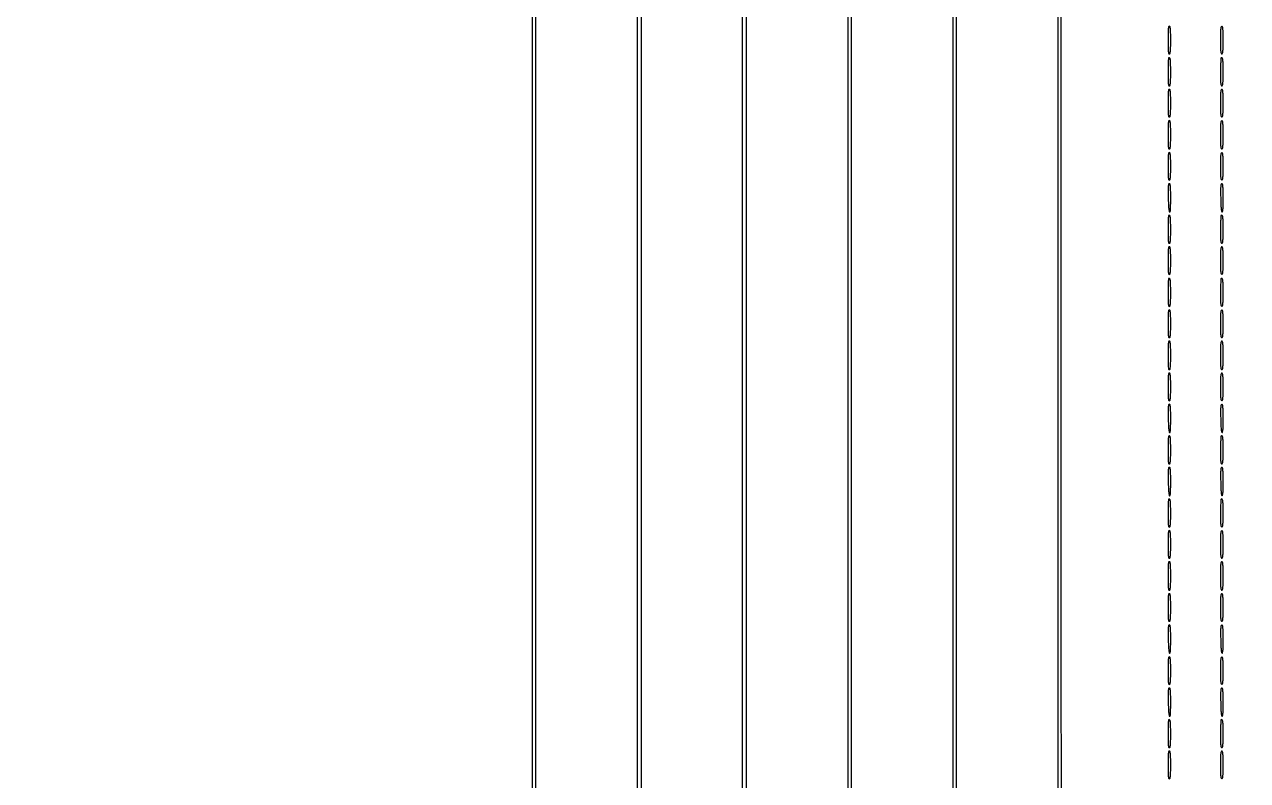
# Model space of a CAD drawing. Extents: x 56 to 1133, y 13 to 780.
# Drawn here: x 901.2 to 1017.6, y 220.4 to 292.3 of the extents above; entities that cross this region are included whole.
import ezdxf

# ---------------------------------------------------------------- set-up
doc = ezdxf.new("R2010")
doc.units = 0
doc.header["$MEASUREMENT"] = 0

msp = doc.modelspace()

# ---------------------------------------------------------------- linework, layer by layer
for points in [[(1017.40694, 575.895877, -0.000001), (1070.584681, 576.252606, -0.000002), (1122.697079, 576.601864, -0.000762)], [(949.508039, 401.901185, -0.000001), (949.529232, 360.757398, -0.000095), (949.545571, 310.204162, -0.000033), (949.5504, 237.340307), (949.5504, 72.756), (889.695933, 72.756), (829.841465, 72.756), (829.820283, 181.74195), (829.7991, 290.7279), (829.59234, 290.757084, 0.061062), (829.499514, 290.758779, 0.06589), (829.411524, 290.737683, 0.068412), (829.334841, 290.695441, 0.074966), (829.27509, 290.635165, 0.158898), (829.207259, 290.42785, 0.000009), (829.185801, 269.624214, 0.000219), (829.168655, 239.876086, 0.000035), (829.1646, 181.62003), (829.1646, 72.756), (769.3524, 72.756), (709.5402, 72.756), (709.5402, 249.055109), (709.5402, 425.354217)], [(959.5332, 319.063104), (959.5332, 61.670964), (959.04675, 61.917026, -0.025365), (957.219298, 62.960977, -0.025435), (955.508725, 64.183714, -0.026519), (954.007723, 65.512145, -0.03582), (952.810568, 66.872479, -0.025287), (951.979569, 68.088433, -0.025718), (951.280647, 69.375383, -0.026758), (950.744401, 70.670401, -0.034583), (950.401402, 71.91, 0.00903), (950.318294, 72.283633, 0.038172), (950.247663, 72.501699, 0.068015), (950.170607, 72.634622, 0.121018), (950.071914, 72.712611), (949.8888, 72.796122), (949.8888, 237.360368, -0.000033), (949.893629, 310.215336, -0.000095), (949.909968, 360.762414, -0.000001), (949.931161, 401.901185, -0.259795)], [(529.032925, 286.436984, -0.000002), (529.83462, 265.012438, -0.000004), (530.769888, 240.009811, -0.000003), (531.839084, 211.4154, 0.000001), (532.991169, 180.601107, 0.000001), (534.178651, 148.843697, 0.000001), (535.23949, 120.47627, 0.000003), (535.941746, 101.701946, 0.000115)], [(1130.14234, 577.288816, 0.000001), (1112.945079, 577.188951, 0.000111)], [(709.121796, 442.82444, 0.000019), (709.1172, 324.090018, -0.000009), (709.114218, 161.564965, -0.000147), (709.096025, 106.631092, -0.000008), (709.074425, 72.940537, -0.213464), (708.959902, 72.684961, 0.095623), (708.88732, 72.589725, 0.030328), (708.817485, 72.424509, 0.026135), (708.754019, 72.209491, 0.016347), (708.70133, 71.9523, -0.036268), (708.45517, 70.954519, -0.020148), (708.019736, 69.778721, -0.019985), (707.479403, 68.615709, -0.029891), (706.908625, 67.651863, -0.037506), (705.634203, 66.041262, -0.031055), (704.054884, 64.527114, -0.030003), (702.238563, 63.168405, -0.029139), (700.25535, 62.022318), (699.5574, 61.671512), (699.5574, 319.062041)], [(709.450724, 554.916273, 0.000002), (709.414274, 575.305401, 0.198447)], [(528.70788, 577.073614, 0.000003), (528.686579, 549.005158, 0.000159)], [(1130.319428, 549.297508, 0.000003), (1130.298148, 577.178284, 0.310328)], [(999.895262, 130.411957, -0.000016), (999.889323, 214.686923, -0.00001), (999.8874, 314.7966)], [(949.534419, 437.103757, -0.000003), (949.50785, 417.314747, -0.198562)], [(949.93135, 417.399347, -0.000003), (949.904781, 437.177782, -0.000198)], [(1130.3406, 435.948782, 0.000028), (1130.336459, 510.110125, 0.000161)], [(1123.025498, 98.5167, -0.000023), (1123.689615, 116.367112, -0.000006), (1124.783934, 145.734891, -0.000006), (1126.038574, 179.384269, -0.000006), (1127.294472, 213.046277), (1130.3406, 294.666454)]]:
    msp.add_lwpolyline(points, format="xyb")
for points in [[(967.46445, 576.326716), (969.516, 576.276178), (969.516, 317.367389, -0.000017), (969.512651, 218.088578, -0.000028), (969.50231, 134.513057), (969.488619, 58.477819, -0.414161), (969.469396, 58.4586, -0.062529), (969.333274, 58.47569, -0.000357), (968.082385, 58.795769, -0.00172), (966.921999, 59.097832, -0.005155), (966.132, 59.31512, -0.006547), (964.361381, 59.846997, -0.007002), (962.644711, 60.413811, -0.006957), (961.177443, 60.94414, -0.027757), (960.303072, 61.330678), (959.9562, 61.507639), (959.9562, 318.993875), (959.9562, 576.480112), (962.68455, 576.428683, -0.000361), (963.879019, 576.405303, -0.000259), (965.21409, 576.377515, -0.000262), (966.485351, 576.349731, -0.000563)], [(977.61645, 576.157693), (979.5834, 576.107068), (979.5834, 316.299035), (979.5834, 56.491002), (979.13925, 56.549162, -0.012122), (978.180356, 56.698453, -0.001695), (976.206268, 57.061926, -0.002095), (974.078241, 57.470444, -0.003243), (972.24435, 57.842843), (969.939, 58.32657), (969.939, 317.319261), (969.939, 576.311952), (972.79425, 576.260135, -0.00044), (974.031342, 576.236595, -0.000334), (975.388562, 576.208668, -0.000337), (976.662474, 576.180746, -0.000786)], [(987.76845, 575.988588), (989.5662, 575.938071), (989.5662, 315.462423), (989.5662, 54.986776), (989.37585, 55.028828, 0.019456), (989.233932, 55.054435, 0.000362), (988.483452, 55.159339, 0.000888), (987.607788, 55.279509, 0.000594), (986.6052, 55.414071, -0.002425), (984.748672, 55.670168, -0.001718), (982.667481, 55.974852, -0.00098), (980.717966, 56.271013, -0.018582), (980.11215, 56.387448), (979.9218, 56.431424), (979.9218, 316.287219), (979.9218, 576.143015), (982.94625, 576.09106, -0.000557), (984.235942, 576.067467, -0.00046), (985.610357, 576.039527, -0.000465), (986.871123, 576.011563, -0.001247)], [(996.94755, 575.872373), (999.549, 575.8722), (999.549, 314.8389), (999.549, 53.8056), (999.37686, 53.8056, -0.029907), (999.123591, 53.820763, -0.000074), (995.543404, 54.251522, -0.000454), (992.328113, 54.641822, -0.003128), (990.7506, 54.844791), (989.9469, 54.953313), (989.925736, 315.468634), (989.904573, 575.983955), (992.125336, 575.928251, 0.002222), (993.162103, 575.906856, 0.00115), (994.457927, 575.888859, 0.001143), (995.789832, 575.876471, 0.001737)], [(1010.0394, 290.8125, 0.002961), (1010.043679, 290.089852, 0.021161), (1010.062597, 289.7409, 0.045065), (1010.098112, 289.552724, 0.33533), (1010.1663, 289.5012, 0.33533), (1010.234488, 289.552724, 0.045065), (1010.270003, 289.7409, 0.021161), (1010.288921, 290.089852, 0.002961), (1010.2932, 290.8125, 0.002961), (1010.288921, 291.535148, 0.021161), (1010.270003, 291.8841, 0.045065), (1010.234488, 292.072276, 0.33533), (1010.1663, 292.1238, 0.33533), (1010.098112, 292.072276, 0.045065), (1010.062597, 291.8841, 0.021161), (1010.043679, 291.535148, 0.002961)], [(1015.0308, 290.8125, 0.002961), (1015.035079, 290.089852, 0.021161), (1015.053997, 289.7409, 0.045065), (1015.089512, 289.552724, 0.33533), (1015.1577, 289.5012, 0.33533), (1015.225888, 289.552724, 0.045065), (1015.261403, 289.7409, 0.021161), (1015.280321, 290.089852, 0.002961), (1015.2846, 290.8125, 0.002961), (1015.280321, 291.535148, 0.021161), (1015.261403, 291.8841, 0.045065), (1015.225888, 292.072276, 0.33533), (1015.1577, 292.1238, 0.33533), (1015.089512, 292.072276, 0.045065), (1015.053997, 291.8841, 0.021161), (1015.035079, 291.535148, 0.002961)], [(1010.0958, 289.1064, 0.185783), (1010.073036, 289.055152, 0.00225), (1010.055968, 288.685515, 0.006347), (1010.043474, 288.254085, 0.004064), (1010.0394, 287.7528, 0.003), (1010.043687, 287.038341, 0.021382), (1010.062619, 286.69295, 0.045736), (1010.0982, 286.506859, 0.334295), (1010.1663, 286.4556, 0.338315), (1010.234747, 286.507899, 0.04313), (1010.270067, 286.70235, 0.020523), (1010.288942, 287.061986, 0.002849), (1010.2932, 287.8092, 0.00412), (1010.286554, 288.615755, 0.033647), (1010.255746, 288.982768, 0.167132), (1010.190339, 289.107725, 0.406029)], [(1015.0872, 289.1064, 0.185783), (1015.064436, 289.055152, 0.00225), (1015.047367, 288.685515, 0.006347), (1015.034874, 288.254085, 0.004064), (1015.0308, 287.7528, 0.003), (1015.035087, 287.038341, 0.021382), (1015.054019, 286.69295, 0.045736), (1015.0896, 286.506859, 0.334295), (1015.1577, 286.4556, 0.338315), (1015.226147, 286.507899, 0.04313), (1015.261467, 286.70235, 0.020523), (1015.280342, 287.061986, 0.002849), (1015.2846, 287.8092, 0.00412), (1015.277954, 288.615755, 0.033647), (1015.247146, 288.982768, 0.167132), (1015.181739, 289.107725, 0.406029)], [(1010.0394, 284.8059, 0.002961), (1010.043679, 284.083252, 0.021161), (1010.062597, 283.7343, 0.045065), (1010.098112, 283.546124, 0.33533), (1010.1663, 283.4946, 0.33533), (1010.234488, 283.546124, 0.045065), (1010.270003, 283.7343, 0.021161), (1010.288921, 284.083252, 0.002961), (1010.2932, 284.8059, 0.002961), (1010.288921, 285.528548, 0.021161), (1010.270003, 285.8775, 0.045065), (1010.234488, 286.065676, 0.33533), (1010.1663, 286.1172, 0.33533), (1010.098112, 286.065676, 0.045065), (1010.062597, 285.8775, 0.021161), (1010.043679, 285.528548, 0.002961)], [(1015.0308, 284.8059, 0.002961), (1015.035079, 284.083252, 0.021161), (1015.053997, 283.7343, 0.045065), (1015.089512, 283.546124, 0.33533), (1015.1577, 283.4946, 0.33533), (1015.225888, 283.546124, 0.045065), (1015.261403, 283.7343, 0.021161), (1015.280321, 284.083252, 0.002961), (1015.2846, 284.8059, 0.002961), (1015.280321, 285.528548, 0.021161), (1015.261403, 285.8775, 0.045065), (1015.225888, 286.065676, 0.33533), (1015.1577, 286.1172, 0.33533), (1015.089512, 286.065676, 0.045065), (1015.053997, 285.8775, 0.021161), (1015.035079, 285.528548, 0.002961)], [(1010.0394, 281.8026, 0.002849), (1010.043658, 281.055386, 0.020523), (1010.062533, 280.69575, 0.04313), (1010.097853, 280.501299, 0.338315), (1010.1663, 280.449, 0.338315), (1010.234747, 280.501299, 0.04313), (1010.270067, 280.69575, 0.020523), (1010.288942, 281.055386, 0.002849), (1010.2932, 281.8026, 0.002849), (1010.288942, 282.549814, 0.020523), (1010.270067, 282.90945, 0.04313), (1010.234747, 283.103901, 0.338315), (1010.1663, 283.1562, 0.338315), (1010.097853, 283.103901, 0.04313), (1010.062533, 282.90945, 0.020523), (1010.043658, 282.549814, 0.002849)], [(1015.0308, 281.8026, 0.002849), (1015.035058, 281.055386, 0.020523), (1015.053933, 280.69575, 0.04313), (1015.089253, 280.501299, 0.338315), (1015.1577, 280.449, 0.338315), (1015.226147, 280.501299, 0.04313), (1015.261467, 280.69575, 0.020523), (1015.280342, 281.055386, 0.002849), (1015.2846, 281.8026, 0.002849), (1015.280342, 282.549814, 0.020523), (1015.261467, 282.90945, 0.04313), (1015.226147, 283.103901, 0.338315), (1015.1577, 283.1562, 0.338315), (1015.089253, 283.103901, 0.04313), (1015.053933, 282.90945, 0.020523), (1015.035058, 282.549814, 0.002849)], [(1010.0394, 278.7993, 0.002961), (1010.043679, 278.076652, 0.021161), (1010.062597, 277.7277, 0.045065), (1010.098112, 277.539524, 0.33533), (1010.1663, 277.488, 0.33533), (1010.234488, 277.539524, 0.045065), (1010.270003, 277.7277, 0.021161), (1010.288921, 278.076652, 0.002961), (1010.2932, 278.7993, 0.002961), (1010.288921, 279.521948, 0.021161), (1010.270003, 279.8709, 0.045065), (1010.234488, 280.059076, 0.33533), (1010.1663, 280.1106, 0.33533), (1010.098112, 280.059076, 0.045065), (1010.062597, 279.8709, 0.021161), (1010.043679, 279.521948, 0.002961)], [(1015.0308, 278.7993, 0.002961), (1015.035079, 278.076652, 0.021161), (1015.053997, 277.7277, 0.045065), (1015.089512, 277.539524, 0.33533), (1015.1577, 277.488, 0.33533), (1015.225888, 277.539524, 0.045065), (1015.261403, 277.7277, 0.021161), (1015.280321, 278.076652, 0.002961), (1015.2846, 278.7993, 0.002961), (1015.280321, 279.521948, 0.021161), (1015.261403, 279.8709, 0.045065), (1015.225888, 280.059076, 0.33533), (1015.1577, 280.1106, 0.33533), (1015.089512, 280.059076, 0.045065), (1015.053997, 279.8709, 0.021161), (1015.035079, 279.521948, 0.002961)], [(1010.058402, 275.824107, 0.00406), (1010.074728, 275.18885, 0.015187), (1010.100342, 274.790355, 0.015954), (1010.133887, 274.526521, 0.279848), (1010.18745, 274.463457, 0.457179), (1010.241833, 274.495809, 0.024232), (1010.270953, 274.721945, 0.016613), (1010.288691, 275.104031, 0.003292), (1010.2932, 275.78895, 0.002775), (1010.288992, 276.547134, 0.020868), (1010.270044, 276.90545, 0.045773), (1010.234017, 277.096858, 0.335075), (1010.164152, 277.1496, 0.334735), (1010.095124, 277.097557, 0.049826), (1010.062064, 276.91503, 0.021548), (1010.049413, 276.56881, 0.002753)], [(1015.049802, 275.824107, 0.00406), (1015.066128, 275.18885, 0.015187), (1015.091742, 274.790355, 0.015954), (1015.125287, 274.526521, 0.279848), (1015.17885, 274.463457, 0.457179), (1015.233233, 274.495809, 0.024232), (1015.262353, 274.721945, 0.016613), (1015.280091, 275.104031, 0.003292), (1015.2846, 275.78895, 0.002775), (1015.280392, 276.547134, 0.020868), (1015.261444, 276.90545, 0.045773), (1015.225417, 277.096858, 0.335075), (1015.155552, 277.1496, 0.334735), (1015.086524, 277.097557, 0.049826), (1015.053464, 276.91503, 0.021548), (1015.040813, 276.56881, 0.002753)], [(1010.0958, 274.1322, 0.185783), (1010.073036, 274.080952, 0.00225), (1010.055968, 273.711315, 0.006347), (1010.043474, 273.279885, 0.004064), (1010.0394, 272.7786, 0.003), (1010.043687, 272.064141, 0.021382), (1010.062619, 271.71875, 0.045736), (1010.0982, 271.532659, 0.334295), (1010.1663, 271.4814, 0.338315), (1010.234747, 271.533699, 0.04313), (1010.270067, 271.72815, 0.020523), (1010.288942, 272.087786, 0.002849), (1010.2932, 272.835, 0.00412), (1010.286554, 273.641555, 0.033647), (1010.255746, 274.008568, 0.167132), (1010.190339, 274.133525, 0.406029)], [(1015.0872, 274.1322, 0.185783), (1015.064436, 274.080952, 0.00225), (1015.047367, 273.711315, 0.006347), (1015.034874, 273.279885, 0.004064), (1015.0308, 272.7786, 0.003), (1015.035087, 272.064141, 0.021382), (1015.054019, 271.71875, 0.045736), (1015.0896, 271.532659, 0.334295), (1015.1577, 271.4814, 0.338315), (1015.226147, 271.533699, 0.04313), (1015.261467, 271.72815, 0.020523), (1015.280342, 272.087786, 0.002849), (1015.2846, 272.835, 0.00412), (1015.277954, 273.641555, 0.033647), (1015.247146, 274.008568, 0.167132), (1015.181739, 274.133525, 0.406029)], [(1010.0394, 269.8317, 0.002961), (1010.043679, 269.109052, 0.021161), (1010.062597, 268.7601, 0.045065), (1010.098112, 268.571924, 0.33533), (1010.1663, 268.5204, 0.33533), (1010.234488, 268.571924, 0.045065), (1010.270003, 268.7601, 0.021161), (1010.288921, 269.109052, 0.002961), (1010.2932, 269.8317, 0.002961), (1010.288921, 270.554348, 0.021161), (1010.270003, 270.9033, 0.045065), (1010.234488, 271.091476, 0.33533), (1010.1663, 271.143, 0.33533), (1010.098112, 271.091476, 0.045065), (1010.062597, 270.9033, 0.021161), (1010.043679, 270.554348, 0.002961)], [(1015.0308, 269.8317, 0.002961), (1015.035079, 269.109052, 0.021161), (1015.053997, 268.7601, 0.045065), (1015.089512, 268.571924, 0.33533), (1015.1577, 268.5204, 0.33533), (1015.225888, 268.571924, 0.045065), (1015.261403, 268.7601, 0.021161), (1015.280321, 269.109052, 0.002961), (1015.2846, 269.8317, 0.002961), (1015.280321, 270.554348, 0.021161), (1015.261403, 270.9033, 0.045065), (1015.225888, 271.091476, 0.33533), (1015.1577, 271.143, 0.33533), (1015.089512, 271.091476, 0.045065), (1015.053997, 270.9033, 0.021161), (1015.035079, 270.554348, 0.002961)], [(1010.0958, 268.1256, 0.185783), (1010.073036, 268.074352, 0.00225), (1010.055968, 267.704715, 0.006347), (1010.043474, 267.273285, 0.004064), (1010.0394, 266.772, 0.003), (1010.043687, 266.057541, 0.021382), (1010.062619, 265.71215, 0.045736), (1010.0982, 265.526059, 0.334295), (1010.1663, 265.4748, 0.338315), (1010.234747, 265.527099, 0.04313), (1010.270067, 265.72155, 0.020523), (1010.288942, 266.081186, 0.002849), (1010.2932, 266.8284, 0.00412), (1010.286554, 267.634955, 0.033647), (1010.255746, 268.001968, 0.167132), (1010.190339, 268.126925, 0.406029)], [(1015.0872, 268.1256, 0.185783), (1015.064436, 268.074352, 0.00225), (1015.047367, 267.704715, 0.006347), (1015.034874, 267.273285, 0.004064), (1015.0308, 266.772, 0.003), (1015.035087, 266.057541, 0.021382), (1015.054019, 265.71215, 0.045736), (1015.0896, 265.526059, 0.334295), (1015.1577, 265.4748, 0.338315), (1015.226147, 265.527099, 0.04313), (1015.261467, 265.72155, 0.020523), (1015.280342, 266.081186, 0.002849), (1015.2846, 266.8284, 0.00412), (1015.277954, 267.634955, 0.033647), (1015.247146, 268.001968, 0.167132), (1015.181739, 268.126925, 0.406029)], [(1010.0394, 263.8251, 0.002961), (1010.043679, 263.102452, 0.021161), (1010.062597, 262.7535, 0.045065), (1010.098112, 262.565324, 0.33533), (1010.1663, 262.5138, 0.33533), (1010.234488, 262.565324, 0.045065), (1010.270003, 262.7535, 0.021161), (1010.288921, 263.102452, 0.002961), (1010.2932, 263.8251, 0.002961), (1010.288921, 264.547748, 0.021161), (1010.270003, 264.8967, 0.045065), (1010.234488, 265.084876, 0.33533), (1010.1663, 265.1364, 0.33533), (1010.098112, 265.084876, 0.045065), (1010.062597, 264.8967, 0.021161), (1010.043679, 264.547748, 0.002961)], [(1015.0308, 263.8251, 0.002961), (1015.035079, 263.102452, 0.021161), (1015.053997, 262.7535, 0.045065), (1015.089512, 262.565324, 0.33533), (1015.1577, 262.5138, 0.33533), (1015.225888, 262.565324, 0.045065), (1015.261403, 262.7535, 0.021161), (1015.280321, 263.102452, 0.002961), (1015.2846, 263.8251, 0.002961), (1015.280321, 264.547748, 0.021161), (1015.261403, 264.8967, 0.045065), (1015.225888, 265.084876, 0.33533), (1015.1577, 265.1364, 0.33533), (1015.089512, 265.084876, 0.045065), (1015.053997, 264.8967, 0.021161), (1015.035079, 264.547748, 0.002961)], [(1010.0394, 260.8218, 0.002849), (1010.043658, 260.074586, 0.020523), (1010.062533, 259.71495, 0.04313), (1010.097853, 259.520499, 0.338315), (1010.1663, 259.4682, 0.338315), (1010.234747, 259.520499, 0.04313), (1010.270067, 259.71495, 0.020523), (1010.288942, 260.074586, 0.002849), (1010.2932, 260.8218, 0.002849), (1010.288942, 261.569014, 0.020523), (1010.270067, 261.92865, 0.04313), (1010.234747, 262.123101, 0.338315), (1010.1663, 262.1754, 0.338315), (1010.097853, 262.123101, 0.04313), (1010.062533, 261.92865, 0.020523), (1010.043658, 261.569014, 0.002849)], [(1015.0308, 260.8218, 0.002849), (1015.035058, 260.074586, 0.020523), (1015.053933, 259.71495, 0.04313), (1015.089253, 259.520499, 0.338315), (1015.1577, 259.4682, 0.338315), (1015.226147, 259.520499, 0.04313), (1015.261467, 259.71495, 0.020523), (1015.280342, 260.074586, 0.002849), (1015.2846, 260.8218, 0.002849), (1015.280342, 261.569014, 0.020523), (1015.261467, 261.92865, 0.04313), (1015.226147, 262.123101, 0.338315), (1015.1577, 262.1754, 0.338315), (1015.089253, 262.123101, 0.04313), (1015.053933, 261.92865, 0.020523), (1015.035058, 261.569014, 0.002849)], [(1010.0394, 257.8185, 0.002961), (1010.043679, 257.095852, 0.021161), (1010.062597, 256.7469, 0.045065), (1010.098112, 256.558724, 0.33533), (1010.1663, 256.5072, 0.33533), (1010.234488, 256.558724, 0.045065), (1010.270003, 256.7469, 0.021161), (1010.288921, 257.095852, 0.002961), (1010.2932, 257.8185, 0.002961), (1010.288921, 258.541148, 0.021161), (1010.270003, 258.8901, 0.045065), (1010.234488, 259.078276, 0.33533), (1010.1663, 259.1298, 0.33533), (1010.098112, 259.078276, 0.045065), (1010.062597, 258.8901, 0.021161), (1010.043679, 258.541148, 0.002961)], [(1015.0308, 257.8185, 0.002961), (1015.035079, 257.095852, 0.021161), (1015.053997, 256.7469, 0.045065), (1015.089512, 256.558724, 0.33533), (1015.1577, 256.5072, 0.33533), (1015.225888, 256.558724, 0.045065), (1015.261403, 256.7469, 0.021161), (1015.280321, 257.095852, 0.002961), (1015.2846, 257.8185, 0.002961), (1015.280321, 258.541148, 0.021161), (1015.261403, 258.8901, 0.045065), (1015.225888, 259.078276, 0.33533), (1015.1577, 259.1298, 0.33533), (1015.089512, 259.078276, 0.045065), (1015.053997, 258.8901, 0.021161), (1015.035079, 258.541148, 0.002961)], [(1010.058402, 254.843307, 0.00406), (1010.074728, 254.20805, 0.015187), (1010.100342, 253.809555, 0.015954), (1010.133887, 253.545721, 0.279848), (1010.18745, 253.482657, 0.457179), (1010.241833, 253.515009, 0.024232), (1010.270953, 253.741145, 0.016613), (1010.288691, 254.123231, 0.003292), (1010.2932, 254.80815, 0.002775), (1010.288992, 255.566334, 0.020868), (1010.270044, 255.92465, 0.045773), (1010.234017, 256.116058, 0.335075), (1010.164152, 256.1688, 0.334735), (1010.095124, 256.116757, 0.049826), (1010.062064, 255.93423, 0.021548), (1010.049413, 255.58801, 0.002753)], [(1015.049802, 254.843307, 0.00406), (1015.066128, 254.20805, 0.015187), (1015.091742, 253.809555, 0.015954), (1015.125287, 253.545721, 0.279848), (1015.17885, 253.482657, 0.457179), (1015.233233, 253.515009, 0.024232), (1015.262353, 253.741145, 0.016613), (1015.280091, 254.123231, 0.003292), (1015.2846, 254.80815, 0.002775), (1015.280392, 255.566334, 0.020868), (1015.261444, 255.92465, 0.045773), (1015.225417, 256.116058, 0.335075), (1015.155552, 256.1688, 0.334735), (1015.086524, 256.116757, 0.049826), (1015.053464, 255.93423, 0.021548), (1015.040813, 255.58801, 0.002753)], [(1010.0958, 253.1514, 0.185783), (1010.073036, 253.100152, 0.00225), (1010.055968, 252.730515, 0.006347), (1010.043474, 252.299085, 0.004064), (1010.0394, 251.7978, 0.003), (1010.043687, 251.083341, 0.021382), (1010.062619, 250.73795, 0.045736), (1010.0982, 250.551859, 0.334295), (1010.1663, 250.5006, 0.338315), (1010.234747, 250.552899, 0.04313), (1010.270067, 250.74735, 0.020523), (1010.288942, 251.106986, 0.002849), (1010.2932, 251.8542, 0.00412), (1010.286554, 252.660755, 0.033647), (1010.255746, 253.027768, 0.167132), (1010.190339, 253.152725, 0.406029)], [(1015.0872, 253.1514, 0.185783), (1015.064436, 253.100152, 0.00225), (1015.047367, 252.730515, 0.006347), (1015.034874, 252.299085, 0.004064), (1015.0308, 251.7978, 0.003), (1015.035087, 251.083341, 0.021382), (1015.054019, 250.73795, 0.045736), (1015.0896, 250.551859, 0.334295), (1015.1577, 250.5006, 0.338315), (1015.226147, 250.552899, 0.04313), (1015.261467, 250.74735, 0.020523), (1015.280342, 251.106986, 0.002849), (1015.2846, 251.8542, 0.00412), (1015.277954, 252.660755, 0.033647), (1015.247146, 253.027768, 0.167132), (1015.181739, 253.152725, 0.406029)], [(1010.058402, 248.836707, 0.00406), (1010.074728, 248.20145, 0.015187), (1010.100342, 247.802955, 0.015954), (1010.133887, 247.539121, 0.279848), (1010.18745, 247.476057, 0.457179), (1010.241833, 247.508409, 0.024232), (1010.270953, 247.734545, 0.016613), (1010.288691, 248.116631, 0.003292), (1010.2932, 248.80155, 0.002775), (1010.288992, 249.559734, 0.020868), (1010.270044, 249.91805, 0.045773), (1010.234017, 250.109458, 0.335075), (1010.164152, 250.1622, 0.334735), (1010.095124, 250.110157, 0.049826), (1010.062064, 249.92763, 0.021548), (1010.049413, 249.58141, 0.002753)], [(1015.049802, 248.836707, 0.00406), (1015.066128, 248.20145, 0.015187), (1015.091742, 247.802955, 0.015954), (1015.125287, 247.539121, 0.279848), (1015.17885, 247.476057, 0.457179), (1015.233233, 247.508409, 0.024232), (1015.262353, 247.734545, 0.016613), (1015.280091, 248.116631, 0.003292), (1015.2846, 248.80155, 0.002775), (1015.280392, 249.559734, 0.020868), (1015.261444, 249.91805, 0.045773), (1015.225417, 250.109458, 0.335075), (1015.155552, 250.1622, 0.334735), (1015.086524, 250.110157, 0.049826), (1015.053464, 249.92763, 0.021548), (1015.040813, 249.58141, 0.002753)], [(1010.0958, 247.1448, 0.185783), (1010.073036, 247.093552, 0.00225), (1010.055968, 246.723915, 0.006347), (1010.043474, 246.292485, 0.004064), (1010.0394, 245.7912, 0.003), (1010.043687, 245.076741, 0.021382), (1010.062619, 244.73135, 0.045736), (1010.0982, 244.545259, 0.334295), (1010.1663, 244.494, 0.338315), (1010.234747, 244.546299, 0.04313), (1010.270067, 244.74075, 0.020523), (1010.288942, 245.100386, 0.002849), (1010.2932, 245.8476, 0.00412), (1010.286554, 246.654155, 0.033647), (1010.255746, 247.021168, 0.167132), (1010.190339, 247.146125, 0.406029)], [(1015.0872, 247.1448, 0.185783), (1015.064436, 247.093552, 0.00225), (1015.047367, 246.723915, 0.006347), (1015.034874, 246.292485, 0.004064), (1015.0308, 245.7912, 0.003), (1015.035087, 245.076741, 0.021382), (1015.054019, 244.73135, 0.045736), (1015.0896, 244.545259, 0.334295), (1015.1577, 244.494, 0.338315), (1015.226147, 244.546299, 0.04313), (1015.261467, 244.74075, 0.020523), (1015.280342, 245.100386, 0.002849), (1015.2846, 245.8476, 0.00412), (1015.277954, 246.654155, 0.033647), (1015.247146, 247.021168, 0.167132), (1015.181739, 247.146125, 0.406029)], [(1010.0394, 242.8443, 0.002961), (1010.043679, 242.121652, 0.021161), (1010.062597, 241.7727, 0.045065), (1010.098112, 241.584524, 0.33533), (1010.1663, 241.533, 0.33533), (1010.234488, 241.584524, 0.045065), (1010.270003, 241.7727, 0.021161), (1010.288921, 242.121652, 0.002961), (1010.2932, 242.8443, 0.002961), (1010.288921, 243.566948, 0.021161), (1010.270003, 243.9159, 0.045065), (1010.234488, 244.104076, 0.33533), (1010.1663, 244.1556, 0.33533), (1010.098112, 244.104076, 0.045065), (1010.062597, 243.9159, 0.021161), (1010.043679, 243.566948, 0.002961)], [(1015.0308, 242.8443, 0.002961), (1015.035079, 242.121652, 0.021161), (1015.053997, 241.7727, 0.045065), (1015.089512, 241.584524, 0.33533), (1015.1577, 241.533, 0.33533), (1015.225888, 241.584524, 0.045065), (1015.261403, 241.7727, 0.021161), (1015.280321, 242.121652, 0.002961), (1015.2846, 242.8443, 0.002961), (1015.280321, 243.566948, 0.021161), (1015.261403, 243.9159, 0.045065), (1015.225888, 244.104076, 0.33533), (1015.1577, 244.1556, 0.33533), (1015.089512, 244.104076, 0.045065), (1015.053997, 243.9159, 0.021161), (1015.035079, 243.566948, 0.002961)], [(1010.0394, 239.841, 0.002849), (1010.043658, 239.093786, 0.020523), (1010.062533, 238.73415, 0.04313), (1010.097853, 238.539699, 0.338315), (1010.1663, 238.4874, 0.338315), (1010.234747, 238.539699, 0.04313), (1010.270067, 238.73415, 0.020523), (1010.288942, 239.093786, 0.002849), (1010.2932, 239.841, 0.002849), (1010.288942, 240.588214, 0.020523), (1010.270067, 240.94785, 0.04313), (1010.234747, 241.142301, 0.338315), (1010.1663, 241.1946, 0.338315), (1010.097853, 241.142301, 0.04313), (1010.062533, 240.94785, 0.020523), (1010.043658, 240.588214, 0.002849)], [(1015.0308, 239.841, 0.002849), (1015.035058, 239.093786, 0.020523), (1015.053933, 238.73415, 0.04313), (1015.089253, 238.539699, 0.338315), (1015.1577, 238.4874, 0.338315), (1015.226147, 238.539699, 0.04313), (1015.261467, 238.73415, 0.020523), (1015.280342, 239.093786, 0.002849), (1015.2846, 239.841, 0.002849), (1015.280342, 240.588214, 0.020523), (1015.261467, 240.94785, 0.04313), (1015.226147, 241.142301, 0.338315), (1015.1577, 241.1946, 0.338315), (1015.089253, 241.142301, 0.04313), (1015.053933, 240.94785, 0.020523), (1015.035058, 240.588214, 0.002849)], [(1010.0394, 236.8377, 0.002961), (1010.043679, 236.115052, 0.021161), (1010.062597, 235.7661, 0.045065), (1010.098112, 235.577924, 0.33533), (1010.1663, 235.5264, 0.33533), (1010.234488, 235.577924, 0.045065), (1010.270003, 235.7661, 0.021161), (1010.288921, 236.115052, 0.002961), (1010.2932, 236.8377, 0.002961), (1010.288921, 237.560348, 0.021161), (1010.270003, 237.9093, 0.045065), (1010.234488, 238.097476, 0.33533), (1010.1663, 238.149, 0.33533), (1010.098112, 238.097476, 0.045065), (1010.062597, 237.9093, 0.021161), (1010.043679, 237.560348, 0.002961)], [(1015.0308, 236.8377, 0.002961), (1015.035079, 236.115052, 0.021161), (1015.053997, 235.7661, 0.045065), (1015.089512, 235.577924, 0.33533), (1015.1577, 235.5264, 0.33533), (1015.225888, 235.577924, 0.045065), (1015.261403, 235.7661, 0.021161), (1015.280321, 236.115052, 0.002961), (1015.2846, 236.8377, 0.002961), (1015.280321, 237.560348, 0.021161), (1015.261403, 237.9093, 0.045065), (1015.225888, 238.097476, 0.33533), (1015.1577, 238.149, 0.33533), (1015.089512, 238.097476, 0.045065), (1015.053997, 237.9093, 0.021161), (1015.035079, 237.560348, 0.002961)], [(1010.058402, 233.862507, 0.00406), (1010.074728, 233.22725, 0.015187), (1010.100342, 232.828755, 0.015954), (1010.133887, 232.564921, 0.279848), (1010.18745, 232.501857, 0.457179), (1010.241833, 232.534209, 0.024232), (1010.270953, 232.760345, 0.016613), (1010.288691, 233.142431, 0.003292), (1010.2932, 233.82735, 0.002775), (1010.288992, 234.585534, 0.020868), (1010.270044, 234.94385, 0.045773), (1010.234017, 235.135258, 0.335075), (1010.164152, 235.188, 0.334735), (1010.095124, 235.135957, 0.049826), (1010.062064, 234.95343, 0.021548), (1010.049413, 234.60721, 0.002753)], [(1015.049802, 233.862507, 0.00406), (1015.066128, 233.22725, 0.015187), (1015.091742, 232.828755, 0.015954), (1015.125287, 232.564921, 0.279848), (1015.17885, 232.501857, 0.457179), (1015.233233, 232.534209, 0.024232), (1015.262353, 232.760345, 0.016613), (1015.280091, 233.142431, 0.003292), (1015.2846, 233.82735, 0.002775), (1015.280392, 234.585534, 0.020868), (1015.261444, 234.94385, 0.045773), (1015.225417, 235.135258, 0.335075), (1015.155552, 235.188, 0.334735), (1015.086524, 235.135957, 0.049826), (1015.053464, 234.95343, 0.021548), (1015.040813, 234.60721, 0.002753)], [(1010.0394, 230.8311, 0.002961), (1010.043679, 230.108452, 0.021161), (1010.062597, 229.7595, 0.045065), (1010.098112, 229.571324, 0.33533), (1010.1663, 229.5198, 0.33533), (1010.234488, 229.571324, 0.045065), (1010.270003, 229.7595, 0.021161), (1010.288921, 230.108452, 0.002961), (1010.2932, 230.8311, 0.002961), (1010.288921, 231.553748, 0.021161), (1010.270003, 231.9027, 0.045065), (1010.234488, 232.090876, 0.33533), (1010.1663, 232.1424, 0.33533), (1010.098112, 232.090876, 0.045065), (1010.062597, 231.9027, 0.021161), (1010.043679, 231.553748, 0.002961)], [(1015.0308, 230.8311, 0.002961), (1015.035079, 230.108452, 0.021161), (1015.053997, 229.7595, 0.045065), (1015.089512, 229.571324, 0.33533), (1015.1577, 229.5198, 0.33533), (1015.225888, 229.571324, 0.045065), (1015.261403, 229.7595, 0.021161), (1015.280321, 230.108452, 0.002961), (1015.2846, 230.8311, 0.002961), (1015.280321, 231.553748, 0.021161), (1015.261403, 231.9027, 0.045065), (1015.225888, 232.090876, 0.33533), (1015.1577, 232.1424, 0.33533), (1015.089512, 232.090876, 0.045065), (1015.053997, 231.9027, 0.021161), (1015.035079, 231.553748, 0.002961)], [(1010.058402, 227.855907, 0.00406), (1010.074728, 227.22065, 0.015187), (1010.100342, 226.822155, 0.015954), (1010.133887, 226.558321, 0.279848), (1010.18745, 226.495257, 0.457179), (1010.241833, 226.527609, 0.024232), (1010.270953, 226.753745, 0.016613), (1010.288691, 227.135831, 0.003292), (1010.2932, 227.82075, 0.002775), (1010.288992, 228.578934, 0.020868), (1010.270044, 228.93725, 0.045773), (1010.234017, 229.128658, 0.335075), (1010.164152, 229.1814, 0.334735), (1010.095124, 229.129357, 0.049826), (1010.062064, 228.94683, 0.021548), (1010.049413, 228.60061, 0.002753)], [(1015.049802, 227.855907, 0.00406), (1015.066128, 227.22065, 0.015187), (1015.091742, 226.822155, 0.015954), (1015.125287, 226.558321, 0.279848), (1015.17885, 226.495257, 0.457179), (1015.233233, 226.527609, 0.024232), (1015.262353, 226.753745, 0.016613), (1015.280091, 227.135831, 0.003292), (1015.2846, 227.82075, 0.002775), (1015.280392, 228.578934, 0.020868), (1015.261444, 228.93725, 0.045773), (1015.225417, 229.128658, 0.335075), (1015.155552, 229.1814, 0.334735), (1015.086524, 229.129357, 0.049826), (1015.053464, 228.94683, 0.021548), (1015.040813, 228.60061, 0.002753)], [(1010.0958, 226.164, 0.185783), (1010.073036, 226.112752, 0.00225), (1010.055968, 225.743115, 0.006347), (1010.043474, 225.311685, 0.004064), (1010.0394, 224.8104, 0.003), (1010.043687, 224.095941, 0.021382), (1010.062619, 223.75055, 0.045736), (1010.0982, 223.564459, 0.334295), (1010.1663, 223.5132, 0.338315), (1010.234747, 223.565499, 0.04313), (1010.270067, 223.75995, 0.020523), (1010.288942, 224.119586, 0.002849), (1010.2932, 224.8668, 0.00412), (1010.286554, 225.673355, 0.033647), (1010.255746, 226.040368, 0.167132), (1010.190339, 226.165325, 0.406029)], [(1015.0872, 226.164, 0.185783), (1015.064436, 226.112752, 0.00225), (1015.047367, 225.743115, 0.006347), (1015.034874, 225.311685, 0.004064), (1015.0308, 224.8104, 0.003), (1015.035087, 224.095941, 0.021382), (1015.054019, 223.75055, 0.045736), (1015.0896, 223.564459, 0.334295), (1015.1577, 223.5132, 0.338315), (1015.226147, 223.565499, 0.04313), (1015.261467, 223.75995, 0.020523), (1015.280342, 224.119586, 0.002849), (1015.2846, 224.8668, 0.00412), (1015.277954, 225.673355, 0.033647), (1015.247146, 226.040368, 0.167132), (1015.181739, 226.165325, 0.406029)], [(1010.0394, 221.8635, 0.002961), (1010.043679, 221.140852, 0.021161), (1010.062597, 220.7919, 0.045065), (1010.098112, 220.603724, 0.33533), (1010.1663, 220.5522, 0.33533), (1010.234488, 220.603724, 0.045065), (1010.270003, 220.7919, 0.021161), (1010.288921, 221.140852, 0.002961), (1010.2932, 221.8635, 0.002961), (1010.288921, 222.586148, 0.021161), (1010.270003, 222.9351, 0.045065), (1010.234488, 223.123276, 0.33533), (1010.1663, 223.1748, 0.33533), (1010.098112, 223.123276, 0.045065), (1010.062597, 222.9351, 0.021161), (1010.043679, 222.586148, 0.002961)], [(1015.0308, 221.8635, 0.002961), (1015.035079, 221.140852, 0.021161), (1015.053997, 220.7919, 0.045065), (1015.089512, 220.603724, 0.33533), (1015.1577, 220.5522, 0.33533), (1015.225888, 220.603724, 0.045065), (1015.261403, 220.7919, 0.021161), (1015.280321, 221.140852, 0.002961), (1015.2846, 221.8635, 0.002961), (1015.280321, 222.586148, 0.021161), (1015.261403, 222.9351, 0.045065), (1015.225888, 223.123276, 0.33533), (1015.1577, 223.1748, 0.33533), (1015.089512, 223.123276, 0.045065), (1015.053997, 222.9351, 0.021161), (1015.035079, 222.586148, 0.002961)]]:
    msp.add_lwpolyline(points, format="xyb", close=True)

doc.saveas('drawing.dxf')
